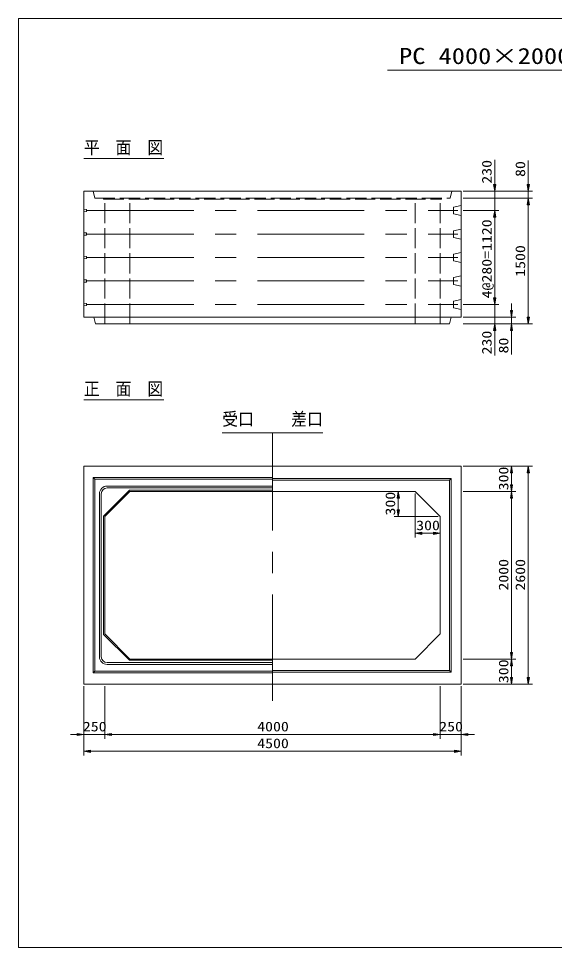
# Model space of a CAD drawing. Units: millimetres on the paper. Extents: x 18 to 410, y 10 to 287.
# Drawn here: x 18 to 177.8, y 10 to 287 of the extents above; entities that cross this region are included whole.
import ezdxf
from ezdxf.enums import TextEntityAlignment as Align

# ---------------------------------------------------------------- set-up
doc = ezdxf.new("R2010")
doc.units = ezdxf.units.MM
doc.linetypes.add('DASHED', pattern=[7.5, 6, -1.5])
doc.linetypes.add('USER1', pattern=[50.8, 31.75, -6.35, 6.35, -6.35])
for name, color, linetype, lineweight in [('0_7', 7, 'Continuous', 13), ('Layer1', 3, 'Continuous', 13), ('Layer2', 6, 'USER1', 13), ('Layer3', 7, 'Continuous', 13), ('Layer4', 4, 'DASHED', 13), ('Layer7', 9, 'Continuous', 13)]:
    doc.layers.add(name, color=color, linetype=linetype, lineweight=lineweight)
doc.styles.add('ＭＳ ゴシック', font='')
doc.styles.get('ＭＳ ゴシック').set_extended_font_data('MS Gothic')

msp = doc.modelspace()

# ---------------------------------------------------------------- hatches: boundary and pattern name
at = {"layer": 'Layer1'}
for points in [[(159.635, 237.492), (160.302, 237.492), (159.969, 235.492)], [(169.635, 237.492), (170.302, 237.492), (169.969, 235.492)], [(169.635, 231.492), (170.302, 231.492), (169.969, 233.492)], [(169.635, 231.492), (170.302, 231.492), (169.969, 233.492)], [(159.635, 227.742), (160.302, 227.742), (159.969, 229.742)], [(159.635, 203.742), (160.302, 203.742), (159.969, 201.742)], [(164.635, 199.992), (165.302, 199.992), (164.969, 197.992)], [(169.635, 197.992), (170.302, 197.992), (169.969, 195.992)], [(160.302, 193.992), (159.635, 193.992), (159.969, 195.992)], [(164.635, 193.992), (165.302, 193.992), (164.969, 195.992)], [(164.635, 151.492), (165.302, 151.492), (164.969, 153.492)], [(169.635, 151.492), (170.302, 151.492), (169.969, 153.492)], [(164.635, 147.992), (165.302, 147.992), (164.969, 145.992)], [(130.885, 143.992), (131.552, 143.992), (131.219, 145.992)], [(164.635, 143.992), (165.302, 143.992), (164.969, 145.992)], [(130.885, 140.492), (131.552, 140.492), (131.219, 138.492)], [(138.219, 133.825), (138.219, 133.158), (136.219, 133.492)], [(141.719, 133.825), (141.719, 133.158), (143.719, 133.492)], [(164.635, 97.992), (165.302, 97.992), (164.969, 95.992)], [(164.635, 93.992), (165.302, 93.992), (164.969, 95.992)], [(164.635, 90.492), (165.302, 90.492), (164.969, 88.492)], [(169.635, 90.492), (170.302, 90.492), (169.969, 88.492)], [(35.469, 73.825), (35.469, 73.158), (37.469, 73.492)], [(45.719, 73.825), (45.719, 73.158), (43.719, 73.492)], [(45.719, 73.825), (45.719, 73.158), (43.719, 73.492)], [(141.719, 73.825), (141.719, 73.158), (143.719, 73.492)], [(141.719, 73.825), (141.719, 73.158), (143.719, 73.492)], [(151.969, 73.825), (151.969, 73.158), (149.969, 73.492)], [(39.469, 68.825), (39.469, 68.158), (37.469, 68.492)], [(147.969, 68.825), (147.969, 68.158), (149.969, 68.492)]]:
    msp.add_hatch(color=256, dxfattribs=at).paths.add_polyline_path(points)

# ---------------------------------------------------------------- linework, layer by layer
at = {"layer": '0_7'}
for p, q in [((410, 287), (18, 287)), ((18, 287), (18, 10)), ((18, 10), (410, 10))]:
    msp.add_line(p, q, dxfattribs=at)
at = {"layer": 'Layer1'}
for p, q in [((159.969, 235.492), (159.969, 244.913)), ((169.969, 237.492), (169.969, 244.627)), ((159.969, 235.492), (159.969, 241.492)), ((150.594, 235.492), (161.219, 235.492)), ((150.594, 235.492), (171.219, 235.492)), ((159.969, 235.492), (159.969, 233.492)), ((169.969, 233.492), (169.969, 235.492)), ((150.594, 233.492), (171.219, 233.492)), ((150.594, 233.492), (171.219, 233.492)), ((159.969, 229.742), (159.969, 233.492)), ((169.969, 231.492), (169.969, 229.492)), ((169.969, 197.992), (169.969, 231.492)), ((150.594, 229.742), (161.219, 229.742)), ((150.594, 229.742), (161.219, 229.742)), ((159.969, 203.742), (159.969, 227.742)), ((150.594, 201.742), (161.219, 201.742)), ((150.594, 201.742), (161.219, 201.742)), ((159.969, 201.742), (159.969, 197.992)), ((164.969, 199.992), (164.969, 201.992)), ((150.594, 197.992), (166.219, 197.992)), ((159.969, 195.992), (159.969, 197.992)), ((164.969, 197.992), (164.969, 195.992)), ((150.594, 195.992), (161.219, 195.992)), ((150.594, 195.992), (166.219, 195.992)), ((150.594, 195.992), (171.219, 195.992)), ((159.969, 195.992), (159.969, 186.57)), ((159.969, 195.992), (159.969, 189.992)), ((164.969, 193.992), (164.969, 186.856)), ((150.594, 153.492), (166.219, 153.492)), ((150.594, 153.492), (171.219, 153.492)), ((164.969, 147.992), (164.969, 151.492)), ((169.969, 90.492), (169.969, 151.492)), ((135.594, 145.992), (129.969, 145.992)), ((136.219, 145.367), (136.219, 132.242)), ((150.594, 145.992), (166.219, 145.992)), ((150.594, 145.992), (166.219, 145.992)), ((131.219, 143.992), (131.219, 140.492)), ((164.969, 97.992), (164.969, 143.992)), ((143.094, 138.492), (129.969, 138.492)), ((143.719, 137.867), (143.719, 132.242)), ((138.219, 133.492), (141.719, 133.492)), ((150.594, 95.992), (166.219, 95.992)), ((150.594, 95.992), (166.219, 95.992)), ((164.969, 93.992), (164.969, 90.492)), ((37.469, 87.867), (37.469, 72.242)), ((37.469, 87.867), (37.469, 67.242)), ((43.719, 87.867), (43.719, 72.242)), ((43.719, 87.867), (43.719, 72.242)), ((143.719, 87.867), (143.719, 72.242)), ((143.719, 87.867), (143.719, 72.242)), ((149.969, 87.867), (149.969, 72.242)), ((149.969, 87.867), (149.969, 67.242)), ((150.594, 88.492), (166.219, 88.492)), ((150.594, 88.492), (171.219, 88.492)), ((35.469, 73.492), (33.469, 73.492)), ((43.719, 73.492), (37.469, 73.492)), ((45.719, 73.492), (141.719, 73.492)), ((45.719, 73.492), (47.719, 73.492)), ((141.719, 73.492), (139.719, 73.492)), ((143.719, 73.492), (149.969, 73.492)), ((151.969, 73.492), (153.969, 73.492)), ((39.469, 68.492), (147.969, 68.492))]:
    msp.add_line(p, q, dxfattribs=at)
for points in [[(159.635, 237.492), (160.302, 237.492), (159.969, 235.492)], [(169.635, 237.492), (170.302, 237.492), (169.969, 235.492)], [(169.635, 231.492), (170.302, 231.492), (169.969, 233.492)], [(169.635, 231.492), (170.302, 231.492), (169.969, 233.492)], [(159.635, 227.742), (160.302, 227.742), (159.969, 229.742)], [(159.635, 203.742), (160.302, 203.742), (159.969, 201.742)], [(164.635, 199.992), (165.302, 199.992), (164.969, 197.992)], [(169.635, 197.992), (170.302, 197.992), (169.969, 195.992)], [(160.302, 193.992), (159.635, 193.992), (159.969, 195.992)], [(164.635, 193.992), (165.302, 193.992), (164.969, 195.992)], [(164.635, 151.492), (165.302, 151.492), (164.969, 153.492)], [(169.635, 151.492), (170.302, 151.492), (169.969, 153.492)], [(164.635, 147.992), (165.302, 147.992), (164.969, 145.992)], [(130.885, 143.992), (131.552, 143.992), (131.219, 145.992)], [(164.635, 143.992), (165.302, 143.992), (164.969, 145.992)], [(130.885, 140.492), (131.552, 140.492), (131.219, 138.492)], [(138.219, 133.825), (138.219, 133.158), (136.219, 133.492)], [(141.719, 133.825), (141.719, 133.158), (143.719, 133.492)], [(164.635, 97.992), (165.302, 97.992), (164.969, 95.992)], [(164.635, 93.992), (165.302, 93.992), (164.969, 95.992)], [(164.635, 90.492), (165.302, 90.492), (164.969, 88.492)], [(169.635, 90.492), (170.302, 90.492), (169.969, 88.492)], [(35.469, 73.825), (35.469, 73.158), (37.469, 73.492)], [(45.719, 73.825), (45.719, 73.158), (43.719, 73.492)], [(45.719, 73.825), (45.719, 73.158), (43.719, 73.492)], [(141.719, 73.825), (141.719, 73.158), (143.719, 73.492)], [(141.719, 73.825), (141.719, 73.158), (143.719, 73.492)], [(151.969, 73.825), (151.969, 73.158), (149.969, 73.492)], [(39.469, 68.825), (39.469, 68.158), (37.469, 68.492)], [(147.969, 68.825), (147.969, 68.158), (149.969, 68.492)]]:
    msp.add_lwpolyline(points, close=True, dxfattribs=at)
at = {"layer": 'Layer2'}
for p, q in [((38.469, 229.742), (148.969, 229.742)), ((38.469, 222.742), (148.969, 222.742)), ((38.469, 215.742), (148.969, 215.742)), ((38.469, 208.742), (148.969, 208.742)), ((38.469, 201.742), (148.969, 201.742)), ((93.719, 83.492), (93.719, 163.492))]:
    msp.add_line(p, q, dxfattribs=at)
at = {"layer": 'Layer3'}
for p, q in [((149.969, 235.492), (37.469, 235.492)), ((37.469, 235.492), (37.469, 197.992)), ((149.969, 197.992), (149.969, 235.492)), ((37.469, 197.992), (149.969, 197.992)), ((40.469, 197.992), (40.969, 195.992)), ((146.469, 195.992), (146.969, 197.992)), ((40.969, 195.992), (146.469, 195.992)), ((37.469, 88.492), (37.469, 153.492)), ((37.469, 153.492), (149.969, 153.492)), ((149.969, 153.492), (149.969, 88.492)), ((40.219, 91.867), (40.219, 150.117)), ((40.219, 150.117), (93.719, 150.117)), ((40.219, 150.117), (40.719, 149.617)), ((40.719, 92.367), (40.719, 149.617)), ((40.719, 149.617), (93.719, 149.617)), ((146.969, 149.867), (93.719, 149.867)), ((146.969, 149.867), (146.469, 149.367)), ((146.969, 92.117), (146.969, 149.867)), ((44.394, 147.592), (93.719, 147.592)), ((44.394, 147.042), (93.719, 147.042)), ((146.469, 149.367), (93.719, 149.367)), ((146.469, 92.617), (146.469, 149.367)), ((42.119, 96.667), (42.119, 145.317)), ((42.669, 96.667), (42.669, 145.317)), ((43.344, 138.647), (51.063, 146.367)), ((43.719, 138.492), (51.219, 145.992)), ((51.063, 146.367), (93.719, 146.367)), ((51.219, 145.992), (136.219, 145.992)), ((136.219, 145.992), (143.719, 138.492)), ((43.344, 103.336), (43.344, 138.647)), ((43.719, 103.492), (43.719, 138.492)), ((143.719, 138.492), (143.719, 103.492)), ((51.063, 95.617), (43.344, 103.336)), ((51.219, 95.992), (43.719, 103.492)), ((143.719, 103.492), (136.219, 95.992)), ((93.719, 94.942), (44.394, 94.942)), ((93.719, 94.392), (44.394, 94.392)), ((93.719, 95.617), (51.063, 95.617)), ((136.219, 95.992), (51.219, 95.992)), ((40.219, 91.867), (40.719, 92.367)), ((93.719, 91.867), (40.219, 91.867)), ((93.719, 92.367), (40.719, 92.367)), ((93.719, 92.617), (146.469, 92.617)), ((93.719, 92.117), (146.969, 92.117)), ((146.969, 92.117), (146.469, 92.617)), ((149.969, 88.492), (37.469, 88.492))]:
    msp.add_line(p, q, dxfattribs=at)
for centre, radius, start, end in [((44.394, 145.317), 2.275, 90, 180), ((44.394, 145.317), 1.725, 90, 180), ((44.394, 96.667), 2.275, 180, 270), ((44.394, 96.667), 1.725, 180, 270)]:
    msp.add_arc(centre, radius, start, end, dxfattribs=at)
at = {"layer": 'Layer4'}
for p, q in [((40.219, 235.492), (40.719, 233.492)), ((146.719, 233.492), (147.219, 235.492)), ((40.719, 233.492), (146.719, 233.492)), ((43.344, 233.492), (43.344, 233.192)), ((43.344, 233.192), (144.094, 233.192)), ((43.719, 195.992), (43.719, 233.192)), ((51.219, 195.992), (51.219, 233.192)), ((136.219, 195.992), (136.219, 233.192)), ((143.719, 195.992), (143.719, 233.192)), ((144.094, 233.192), (144.094, 233.492)), ((38.269, 230.067), (37.469, 230.117)), ((38.269, 229.417), (38.269, 230.067)), ((147.669, 230.742), (149.969, 231.242)), ((147.669, 228.742), (147.669, 230.742)), ((37.469, 229.367), (38.269, 229.417)), ((149.969, 228.242), (147.669, 228.742)), ((38.269, 223.067), (37.469, 223.117)), ((37.469, 222.367), (38.269, 222.417)), ((38.269, 222.417), (38.269, 223.067)), ((147.669, 223.742), (149.969, 224.242)), ((147.669, 221.742), (147.669, 223.742)), ((149.969, 221.242), (147.669, 221.742)), ((38.269, 216.067), (37.469, 216.117)), ((38.269, 215.417), (38.269, 216.067)), ((147.669, 216.742), (149.969, 217.242)), ((147.669, 214.742), (147.669, 216.742)), ((37.469, 215.367), (38.269, 215.417)), ((149.969, 214.242), (147.669, 214.742)), ((38.269, 209.067), (37.469, 209.117)), ((37.469, 208.367), (38.269, 208.417)), ((38.269, 208.417), (38.269, 209.067)), ((147.669, 209.742), (149.969, 210.242)), ((147.669, 207.742), (147.669, 209.742)), ((149.969, 207.242), (147.669, 207.742)), ((147.669, 202.742), (149.969, 203.242)), ((147.669, 200.742), (147.669, 202.742)), ((38.269, 202.067), (37.469, 202.117)), ((37.469, 201.367), (38.269, 201.417)), ((38.269, 201.417), (38.269, 202.067)), ((149.969, 200.242), (147.669, 200.742))]:
    msp.add_line(p, q, dxfattribs=at)
at = {"layer": 'Layer7'}
for p, q in [((294.953, 271.6), (128, 271.6)), ((37.469, 245.285), (61.353, 245.285)), ((37.469, 173.285), (61.353, 173.285)), ((78.719, 163.492), (108.719, 163.492))]:
    msp.add_line(p, q, dxfattribs=at)

# ---------------------------------------------------------------- texts
at = {"layer": 'Layer1', "color": 9, "style": 'ＭＳ ゴシック', "width": 1.2}
for s, p in [('230', (159.899, 237.774)), ('80', (169.899, 239.774)), ('4@280=1120', (159.899, 203.57)), ('1500', (169.899, 209.999)), ('230', (159.899, 186.852)), ('80', (164.899, 187.138)), ('300', (164.899, 146.313)), ('300', (131.149, 138.813)), ('2000', (164.899, 116.42)), ('2600', (169.899, 116.42)), ('300', (164.899, 88.813))]:
    msp.add_text(s, height=2.886, rotation=90, dxfattribs=at).set_placement(p, align=Align.BOTTOM_LEFT)
for s, p in [('300', (136.54, 133.562)), ('250', (37.165, 73.562)), ('4000', (89.147, 73.562)), ('250', (143.415, 73.562)), ('4500', (89.147, 68.562))]:
    msp.add_text(s, height=2.886, dxfattribs=at).set_placement(p, align=Align.BOTTOM_LEFT)
at = {"layer": 'Layer7', "style": 'ＭＳ ゴシック', "width": 1.2}
msp.add_text('PC 4000×2000×1500 構造図（150型／300型）', height=4.811, dxfattribs=at).set_placement((214, 272), align=Align.BOTTOM_CENTER)
at = {"layer": 'Layer7', "style": 'ＭＳ ゴシック', "width": 0.9}
for s, p in [('平\u3000面\u3000図', (37.469, 245.492)), ('正\u3000面\u3000図', (37.469, 173.492)), ('受口', (78.719, 164.492))]:
    msp.add_text(s, height=3.848, dxfattribs=at).set_placement(p, align=Align.BOTTOM_LEFT)
msp.add_text('差口', height=3.848, dxfattribs=at).set_placement((108.719, 164.492), align=Align.BOTTOM_RIGHT)

doc.saveas('drawing.dxf')
